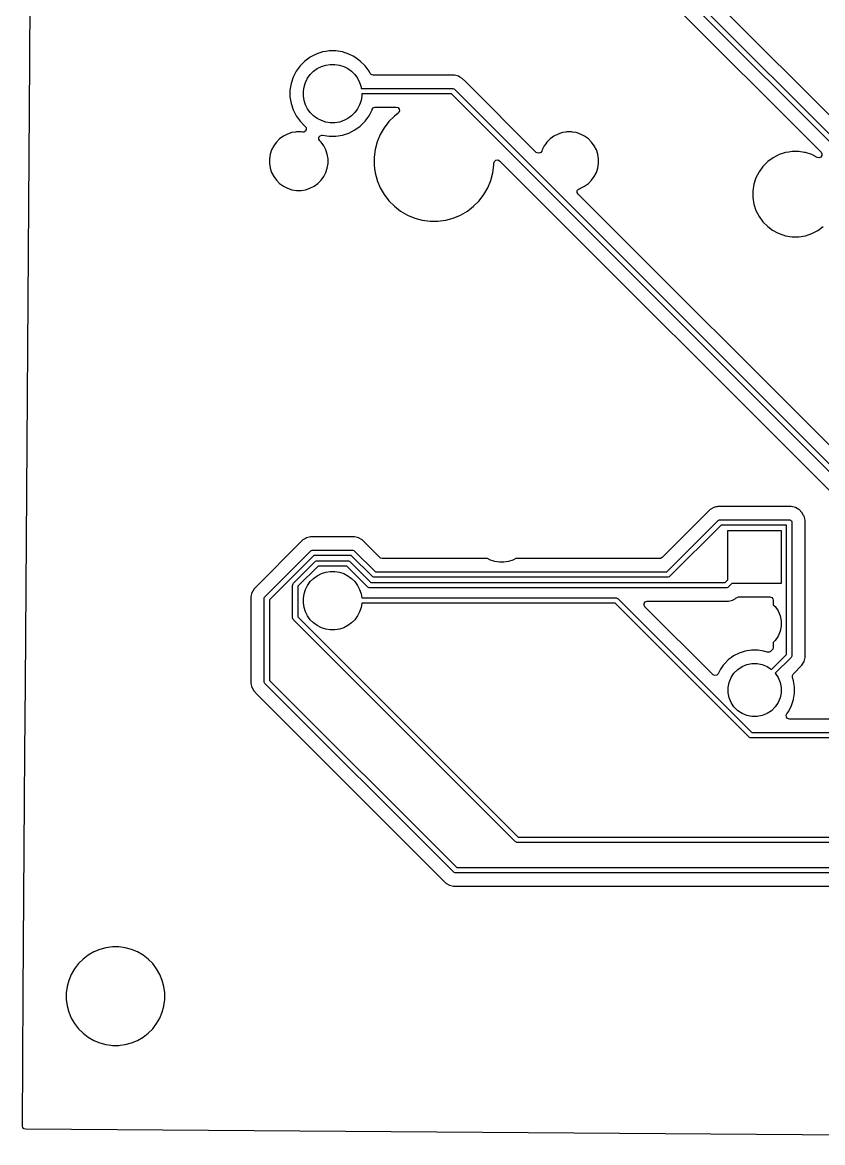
# Model space of a CAD drawing. Header units: millimetres. Extents: x 83 to 155, y -89 to -15.5.
# Drawn here: x 83 to 113.05, y -89 to -46.92 of the extents above; entities that cross this region are included whole.
import ezdxf

# ---------------------------------------------------------------- set-up
doc = ezdxf.new("R2010")
doc.units = ezdxf.units.MM
doc.layers.add('F.Cu', color=13, linetype='CONTINUOUS', true_color=0xc83434)

msp = doc.modelspace()

# ---------------------------------------------------------------- linework, layer by layer
at = {"layer": 'F.Cu', "linetype": 'CONTINUOUS'}
for p, q in [((83.274868, -48.369205), (83.439822, -24.286038)), ((94.6, -32.40198), (124.47802, -62.28)), ((124.365887, -62.450711), (94.429289, -32.514113)), ((94.618963, -33.4116), (112.997425, -51.790062)), ((124.649014, -61.743181), (98.448014, -35.542181)), ((83.114684, -71.75611), (83.274868, -48.369205)), ((93.607345, -48.369205), (93.429205, -48.547345)), ((93.60735, -48.369201), (93.607345, -48.369205)), ((93.811151, -48.221132), (93.60735, -48.369201)), ((94.035616, -48.10676), (93.811151, -48.221132)), ((94.275214, -48.02891), (94.035616, -48.10676)), ((94.399626, -48.009205), (94.275214, -48.02891)), ((94.524038, -47.9895), (94.399626, -48.009205)), ((94.775962, -47.9895), (94.524038, -47.9895)), ((95.024785, -48.02891), (94.775962, -47.9895)), ((95.264383, -48.10676), (95.024785, -48.02891)), ((95.418747, -48.185413), (95.264383, -48.10676)), ((95.488845, -48.22113), (95.418747, -48.185413)), ((95.488847, -48.221131), (95.488845, -48.22113)), ((95.488848, -48.221132), (95.488847, -48.221131)), ((95.692649, -48.369201), (95.488848, -48.221132)), ((95.692654, -48.369205), (95.692649, -48.369201)), ((95.870794, -48.547345), (95.692654, -48.369205)), ((93.281132, -48.751151), (93.16676, -48.975616)), ((93.429201, -48.54735), (93.281132, -48.751151)), ((93.429205, -48.547345), (93.429201, -48.54735)), ((93.813553, -48.875607), (93.935607, -48.753553)), ((93.935607, -48.753553), (94.075252, -48.652096)), ((94.075252, -48.652096), (94.229048, -48.573733)), ((94.229048, -48.573733), (94.39321, -48.520393)), ((94.39321, -48.520393), (94.563695, -48.493391)), ((94.563695, -48.493391), (94.736305, -48.493391)), ((94.736305, -48.493391), (94.90679, -48.520393)), ((94.90679, -48.520393), (95.070952, -48.573733)), ((95.070952, -48.573733), (95.224748, -48.652096)), ((95.224748, -48.652096), (95.364393, -48.753553)), ((95.364393, -48.753553), (95.486447, -48.875607)), ((95.870798, -48.54735), (95.870794, -48.547345)), ((96.018869, -48.751153), (95.870798, -48.54735)), ((96.059957, -48.831794), (96.018869, -48.751153)), ((93.08891, -49.215214), (93.0495, -49.464038)), ((93.16676, -48.975616), (93.08891, -49.215214)), ((93.580393, -49.33321), (93.633733, -49.169048)), ((93.633733, -49.169048), (93.712096, -49.015252)), ((93.712096, -49.015252), (93.813553, -48.875607)), ((95.486447, -48.875607), (95.587904, -49.015252)), ((95.587904, -49.015252), (95.666267, -49.169048)), ((95.666267, -49.169048), (95.719607, -49.33321)), ((96.103403, -48.879815), (96.059957, -48.831794)), ((96.170442, -48.8995), (96.103403, -48.879815)), ((99.066733, -48.8995), (96.170442, -48.8995)), ((99.066749, -48.899499), (99.066733, -48.8995)), ((99.074345, -48.899499), (99.066749, -48.899499)), ((99.232459, -48.899499), (99.074345, -48.899499)), ((99.385187, -48.940423), (99.232459, -48.899499)), ((99.435302, -48.969358), (99.385187, -48.940423)), ((99.435306, -48.969359), (99.435302, -48.969358)), ((99.435306, -48.96936), (99.435306, -48.969359)), ((99.522118, -49.01948), (99.435306, -48.96936)), ((99.522119, -49.019481), (99.522118, -49.01948)), ((99.64099, -49.138352), (99.522119, -49.019481)), ((99.640992, -49.138355), (99.64099, -49.138352)), ((102.301036, -51.798399), (99.640992, -49.138355)), ((93.0495, -49.464038), (93.0495, -49.715961)), ((93.553391, -49.503695), (93.580393, -49.33321)), ((93.553391, -49.676305), (93.553391, -49.503695)), ((95.719607, -49.33321), (95.730185, -49.4)), ((95.730185, -49.4), (99.153402, -49.4)), ((99.11198, -49.6), (95.746609, -49.6)), ((95.746609, -49.6), (95.746609, -49.676305)), ((115.282692, -65.770711), (99.11198, -49.6)), ((99.153402, -49.4), (99.172911, -49.401921)), ((99.172911, -49.401921), (99.208959, -49.416853)), ((99.208959, -49.416853), (99.224113, -49.429289)), ((99.224113, -49.429289), (115.394823, -65.6)), ((93.0495, -49.715961), (93.08891, -49.964785)), ((93.08891, -49.964785), (93.16676, -50.204383)), ((93.580393, -49.84679), (93.553391, -49.676305)), ((93.633733, -50.010952), (93.580393, -49.84679)), ((93.712096, -50.164748), (93.633733, -50.010952)), ((95.666267, -50.010952), (95.587904, -50.164748)), ((95.719607, -49.84679), (95.666267, -50.010952)), ((95.746609, -49.676305), (95.719607, -49.84679)), ((93.16676, -50.204383), (93.281132, -50.428848)), ((93.281132, -50.428848), (93.429201, -50.632649)), ((93.813553, -50.304393), (93.712096, -50.164748)), ((93.935607, -50.426447), (93.813553, -50.304393)), ((94.075252, -50.527904), (93.935607, -50.426447)), ((95.364393, -50.426447), (95.224748, -50.527904)), ((95.486447, -50.304393), (95.364393, -50.426447)), ((95.587904, -50.164748), (95.486447, -50.304393)), ((95.870793, -50.632656), (96.01887, -50.428845)), ((96.01887, -50.428845), (96.133241, -50.204379)), ((96.133241, -50.204379), (96.139154, -50.186182)), ((96.139154, -50.186182), (96.178592, -50.128506)), ((96.178592, -50.128506), (96.24295, -50.101308)), ((96.24295, -50.101308), (96.257085, -50.1005)), ((96.257085, -50.1005), (97.042752, -50.1005)), ((96.972952, -50.434358), (96.764358, -50.642952)), ((96.972959, -50.434352), (96.972952, -50.434358)), ((97.118238, -50.322876), (96.972959, -50.434352)), ((97.042752, -50.1005), (97.109791, -50.120185)), ((97.109791, -50.120185), (97.155546, -50.172989)), ((97.136465, -50.305703), (97.118238, -50.322876)), ((97.16549, -50.242147), (97.136465, -50.305703)), ((97.155546, -50.172989), (97.16549, -50.242147)), ((93.429201, -50.632649), (93.429205, -50.632654)), ((93.429205, -50.632654), (93.429207, -50.632656)), ((93.429207, -50.632656), (93.607344, -50.810793)), ((93.607344, -50.810793), (93.607345, -50.810794)), ((93.607345, -50.810794), (93.607344, -50.810794)), ((93.607344, -50.810794), (93.613661, -50.815383)), ((93.613661, -50.815383), (93.656327, -50.870714)), ((93.656327, -50.870714), (93.662305, -50.940327)), ((94.229048, -50.606267), (94.075252, -50.527904)), ((94.39321, -50.659607), (94.229048, -50.606267)), ((94.563695, -50.686609), (94.39321, -50.659607)), ((94.736305, -50.686609), (94.563695, -50.686609)), ((94.90679, -50.659607), (94.736305, -50.686609)), ((95.070952, -50.606267), (94.90679, -50.659607)), ((95.224748, -50.527904), (95.070952, -50.606267)), ((95.488845, -50.95887), (95.692656, -50.810793)), ((95.692656, -50.810793), (95.870793, -50.632656)), ((96.584761, -50.877006), (96.437258, -51.132489)), ((96.764352, -50.642959), (96.584761, -50.877006)), ((96.764358, -50.642952), (96.764352, -50.642959)), ((92.663069, -51.290588), (92.540588, -51.413069)), ((92.66307, -51.290588), (92.663069, -51.290588)), ((92.663072, -51.290586), (92.66307, -51.290588)), ((92.746289, -51.230125), (92.663072, -51.290586)), ((92.803211, -51.188768), (92.746289, -51.230125)), ((92.957552, -51.110128), (92.803211, -51.188768)), ((93.122302, -51.056597), (92.957552, -51.110128)), ((93.253728, -51.035781), (93.122302, -51.056597)), ((93.293389, -51.0295), (93.253728, -51.035781)), ((93.466611, -51.0295), (93.293389, -51.0295)), ((93.521378, -51.038174), (93.466611, -51.0295)), ((93.56886, -51.036479), (93.521378, -51.038174)), ((93.629699, -51.002122), (93.56886, -51.036479)), ((93.662305, -50.940327), (93.629699, -51.002122)), ((94.133997, -51.299817), (94.138981, -51.230125)), ((94.167482, -51.36114), (94.133997, -51.299817)), ((94.138981, -51.230125), (94.180853, -51.174192)), ((94.180853, -51.174192), (94.246317, -51.149775)), ((94.246317, -51.149775), (94.274561, -51.150986)), ((94.274561, -51.150986), (94.275212, -51.151089)), ((94.275212, -51.151089), (94.275215, -51.15109)), ((94.275215, -51.15109), (94.524038, -51.1905)), ((94.524038, -51.1905), (94.524039, -51.1905)), ((94.524039, -51.1905), (94.775961, -51.1905)), ((94.775961, -51.1905), (94.775962, -51.1905)), ((94.775962, -51.1905), (95.024785, -51.15109)), ((95.024785, -51.15109), (95.264379, -51.073241)), ((95.264379, -51.073241), (95.488845, -50.95887)), ((96.437254, -51.132499), (96.324364, -51.405038)), ((96.437258, -51.132489), (96.437254, -51.132499)), ((102.823069, -51.290588), (102.700588, -51.413069)), ((102.82307, -51.290588), (102.823069, -51.290588)), ((102.823072, -51.290586), (102.82307, -51.290588)), ((102.906289, -51.230125), (102.823072, -51.290586)), ((102.963211, -51.188768), (102.906289, -51.230125)), ((103.117552, -51.110128), (102.963211, -51.188768)), ((103.282302, -51.056597), (103.117552, -51.110128)), ((103.413728, -51.035781), (103.282302, -51.056597)), ((103.453389, -51.0295), (103.413728, -51.035781)), ((103.626611, -51.0295), (103.453389, -51.0295)), ((103.666271, -51.035781), (103.626611, -51.0295)), ((103.797698, -51.056597), (103.666271, -51.035781)), ((103.797699, -51.056597), (103.797698, -51.056597)), ((103.797701, -51.056598), (103.797699, -51.056597)), ((103.962445, -51.110127), (103.797701, -51.056598)), ((104.116788, -51.188768), (103.962445, -51.110127)), ((104.256928, -51.290586), (104.116788, -51.188768)), ((104.379414, -51.413072), (104.256928, -51.290586)), ((92.360128, -51.707552), (92.306597, -51.872302)), ((92.438768, -51.553211), (92.360128, -51.707552)), ((92.496859, -51.473256), (92.438768, -51.553211)), ((92.540586, -51.413072), (92.496859, -51.473256)), ((92.540588, -51.41307), (92.540586, -51.413072)), ((92.540588, -51.413069), (92.540588, -51.41307)), ((94.219414, -51.413072), (94.167482, -51.36114)), ((94.321232, -51.553212), (94.219414, -51.413072)), ((94.399873, -51.707555), (94.321232, -51.553212)), ((94.453402, -51.872299), (94.399873, -51.707555)), ((96.248006, -51.690015), (96.2095, -51.982486)), ((96.248008, -51.690004), (96.248006, -51.690015)), ((96.324361, -51.405048), (96.248008, -51.690004)), ((96.324364, -51.405038), (96.324361, -51.405048)), ((102.506647, -51.749039), (102.467208, -51.806714)), ((102.520127, -51.707553), (102.506647, -51.749039)), ((102.598768, -51.553211), (102.520127, -51.707553)), ((102.656859, -51.473256), (102.598768, -51.553211)), ((102.700586, -51.413072), (102.656859, -51.473256)), ((102.700588, -51.41307), (102.700586, -51.413072)), ((102.700588, -51.413069), (102.700588, -51.41307)), ((104.481232, -51.553212), (104.379414, -51.413072)), ((104.559873, -51.707555), (104.481232, -51.553212)), ((104.613402, -51.872299), (104.559873, -51.707555)), ((92.306597, -51.872302), (92.2795, -52.043389)), ((92.2795, -52.043389), (92.2795, -52.21661)), ((94.4805, -52.043389), (94.453402, -51.872299)), ((94.4805, -52.216611), (94.4805, -52.043389)), ((96.2095, -51.982486), (96.2095, -52.277513)), ((100.7105, -52.205696), (100.730185, -52.138657)), ((100.730185, -52.138657), (100.782989, -52.092902)), ((100.782989, -52.092902), (100.852147, -52.082958)), ((100.852147, -52.082958), (100.915703, -52.111983)), ((100.915703, -52.111983), (100.922181, -52.118015)), ((100.922181, -52.118015), (114.984686, -66.18052)), ((102.334003, -51.821994), (102.301036, -51.798399)), ((102.402849, -51.83391), (102.334003, -51.821994)), ((102.467208, -51.806714), (102.402849, -51.83391)), ((104.6405, -52.043389), (104.613402, -51.872299)), ((104.6405, -52.216611), (104.6405, -52.043389)), ((110.993345, -52.147205), (110.815205, -52.325345)), ((110.99335, -52.147201), (110.993345, -52.147205)), ((111.197151, -51.999132), (110.99335, -52.147201)), ((111.421616, -51.88476), (111.197151, -51.999132)), ((111.661214, -51.80691), (111.421616, -51.88476)), ((111.785626, -51.787205), (111.661214, -51.80691)), ((111.910038, -51.7675), (111.785626, -51.787205)), ((112.161962, -51.7675), (111.910038, -51.7675)), ((112.357049, -51.798399), (112.161962, -51.7675)), ((112.410785, -51.80691), (112.357049, -51.798399)), ((112.650383, -51.88476), (112.410785, -51.80691)), ((112.853449, -51.988228), (112.650383, -51.88476)), ((112.91859, -52.001427), (112.853449, -51.988228)), ((112.984054, -51.97701), (112.91859, -52.001427)), ((113.025926, -51.921077), (112.984054, -51.97701)), ((112.997425, -51.790062), (113.03091, -51.851385)), ((113.03091, -51.851385), (113.025926, -51.921077)), ((92.2795, -52.21661), (92.304884, -52.376883)), ((92.304884, -52.376883), (92.306598, -52.387701)), ((92.306598, -52.387701), (92.360127, -52.552445)), ((92.360127, -52.552445), (92.438768, -52.706788)), ((94.321232, -52.706788), (94.399873, -52.552445)), ((94.399873, -52.552445), (94.453402, -52.387701)), ((94.453402, -52.387701), (94.4805, -52.216611)), ((96.2095, -52.277513), (96.226492, -52.406574)), ((96.226492, -52.406574), (96.248007, -52.569993)), ((96.248007, -52.569993), (96.322212, -52.84693)), ((100.595639, -52.854952), (100.671993, -52.569993)), ((100.671993, -52.569993), (100.7105, -52.277506)), ((100.7105, -52.277506), (100.7105, -52.205696)), ((104.481232, -52.706788), (104.559873, -52.552445)), ((104.559873, -52.552445), (104.613402, -52.387701)), ((104.613402, -52.387701), (104.6405, -52.216611)), ((110.667132, -52.529151), (110.55276, -52.753616)), ((110.815201, -52.32535), (110.667132, -52.529151)), ((110.815205, -52.325345), (110.815201, -52.32535)), ((92.438768, -52.706788), (92.540586, -52.846928)), ((92.540586, -52.846928), (92.663072, -52.969414)), ((92.663072, -52.969414), (92.803212, -53.071232)), ((93.956788, -53.071232), (94.096928, -52.969414)), ((94.096928, -52.969414), (94.219414, -52.846928)), ((94.219414, -52.846928), (94.321232, -52.706788)), ((96.322212, -52.84693), (96.324361, -52.854951)), ((96.324361, -52.854951), (96.324364, -52.854961)), ((96.324364, -52.854961), (96.437254, -53.1275)), ((100.482743, -53.127507), (100.595639, -52.854952)), ((104.116788, -53.071232), (104.256928, -52.969414)), ((104.256928, -52.969414), (104.379414, -52.846928)), ((104.379414, -52.846928), (104.481232, -52.706788)), ((110.47491, -52.993214), (110.4355, -53.242038)), ((110.55276, -52.753616), (110.47491, -52.993214)), ((92.803212, -53.071232), (92.957555, -53.149873)), ((92.957555, -53.149873), (93.122299, -53.203402)), ((93.122299, -53.203402), (93.293389, -53.2305)), ((93.293389, -53.2305), (93.29339, -53.2305)), ((93.29339, -53.2305), (93.46661, -53.2305)), ((93.46661, -53.2305), (93.466611, -53.2305)), ((93.466611, -53.2305), (93.637701, -53.203402)), ((93.637701, -53.203402), (93.802445, -53.149873)), ((93.802445, -53.149873), (93.956788, -53.071232)), ((96.437254, -53.1275), (96.437258, -53.12751)), ((96.437258, -53.12751), (96.584761, -53.382993)), ((96.584761, -53.382993), (96.764352, -53.61704)), ((100.155646, -53.617042), (100.335238, -53.382994)), ((100.335238, -53.382994), (100.482743, -53.127507)), ((103.838116, -53.30764), (103.8431, -53.237948)), ((103.871601, -53.368963), (103.838116, -53.30764)), ((103.8431, -53.237948), (103.884972, -53.182015)), ((115.565819, -65.063181), (103.871601, -53.368963)), ((103.884972, -53.182015), (103.92096, -53.163352)), ((103.92096, -53.163352), (103.962445, -53.149873)), ((103.962445, -53.149873), (104.116788, -53.071232)), ((110.4355, -53.242038), (110.4355, -53.493961)), ((96.764352, -53.61704), (96.764358, -53.617047)), ((96.764358, -53.617047), (96.972952, -53.825641)), ((96.972952, -53.825641), (96.972959, -53.825647)), ((96.972959, -53.825647), (97.207006, -54.005238)), ((99.712994, -54.005238), (99.947042, -53.825646)), ((99.947042, -53.825646), (100.155646, -53.617042)), ((110.4355, -53.493961), (110.47491, -53.742785)), ((110.47491, -53.742785), (110.55276, -53.982383)), ((97.207006, -54.005238), (97.462489, -54.152741)), ((97.462489, -54.152741), (97.46249, -54.152741)), ((97.46249, -54.152741), (97.462493, -54.152743)), ((97.462493, -54.152743), (97.735048, -54.265639)), ((97.735048, -54.265639), (98.020007, -54.341993)), ((98.899993, -54.341993), (99.184952, -54.265639)), ((99.184952, -54.265639), (99.457507, -54.152743)), ((99.457507, -54.152743), (99.712994, -54.005238)), ((110.55276, -53.982383), (110.667132, -54.206848)), ((110.667132, -54.206848), (110.815201, -54.410649)), ((98.020007, -54.341993), (98.312494, -54.3805)), ((98.312494, -54.3805), (98.312501, -54.3805)), ((98.312501, -54.3805), (98.607499, -54.3805)), ((98.607499, -54.3805), (98.607506, -54.3805)), ((98.607506, -54.3805), (98.899993, -54.341993)), ((110.815201, -54.410649), (110.815205, -54.410654)), ((110.815205, -54.410654), (110.993345, -54.588794)), ((110.993345, -54.588794), (110.99335, -54.588798)), ((110.99335, -54.588798), (111.171117, -54.717952)), ((112.874845, -54.73687), (113.078656, -54.588793)), ((111.171117, -54.717952), (111.197155, -54.73687)), ((111.197155, -54.73687), (111.340184, -54.809747)), ((111.340184, -54.809747), (111.421616, -54.851239)), ((111.421616, -54.851239), (111.421618, -54.851239)), ((111.421618, -54.851239), (111.421621, -54.851241)), ((111.421621, -54.851241), (111.661215, -54.92909)), ((111.661215, -54.92909), (111.910038, -54.9685)), ((111.910038, -54.9685), (111.910039, -54.9685)), ((111.910039, -54.9685), (112.161961, -54.9685)), ((112.161961, -54.9685), (112.161962, -54.9685)), ((112.161962, -54.9685), (112.410785, -54.92909)), ((112.410785, -54.92909), (112.650379, -54.851241)), ((112.650379, -54.851241), (112.874845, -54.73687)), ((108.831282, -65.219481), (108.719482, -65.331282)), ((108.83129, -65.219475), (108.831282, -65.219481)), ((108.968209, -65.140426), (108.83129, -65.219475)), ((108.968214, -65.140423), (108.968209, -65.140426)), ((109.042751, -65.120451), (108.968214, -65.140423)), ((109.080019, -65.110465), (109.042751, -65.120451)), ((109.12094, -65.0995), (109.080019, -65.110464)), ((109.080019, -65.110464), (109.080019, -65.110465)), ((109.120942, -65.0995), (109.12094, -65.0995)), ((109.279057, -65.0995), (109.120942, -65.0995)), ((111.879057, -65.0995), (109.279057, -65.0995)), ((112.031784, -65.140423), (111.879057, -65.0995)), ((112.031786, -65.140424), (112.031784, -65.140423)), ((112.03179, -65.140426), (112.031786, -65.140424)), ((112.168709, -65.219475), (112.03179, -65.140426)), ((112.168717, -65.219481), (112.168709, -65.219475)), ((112.280518, -65.331282), (112.168717, -65.219481)), ((107.198477, -67.560101), (109.129289, -65.62929)), ((108.719478, -65.331286), (107.870241, -66.180524)), ((108.71948, -65.331284), (108.719478, -65.331286)), ((108.719482, -65.331282), (108.71948, -65.331284)), ((109.129289, -65.62929), (109.144442, -65.616853)), ((109.144442, -65.616853), (109.155, -65.612479)), ((109.155, -65.612479), (109.180491, -65.601921)), ((109.180491, -65.601921), (109.2, -65.6)), ((109.2, -65.6), (111.8, -65.6)), ((111.8, -65.6), (111.819509, -65.601921)), ((111.819509, -65.601921), (111.855557, -65.616853)), ((111.855557, -65.616853), (111.883147, -65.644443)), ((111.883147, -65.644443), (111.898079, -65.680491)), ((112.280524, -65.33129), (112.280518, -65.331282)), ((112.34237, -65.438412), (112.280524, -65.33129)), ((112.359577, -65.468216), (112.34237, -65.438412)), ((112.4005, -65.620943), (112.359577, -65.468216)), ((112.4005, -65.620945), (112.4005, -65.620943)), ((112.4005, -70.613329), (112.4005, -65.620945)), ((109.241421, -65.8), (107.31061, -67.730812)), ((111.7, -65.8), (109.241421, -65.8)), ((109.5, -67.858578), (109.5, -66)), ((109.5, -66), (111.5, -66)), ((111.5, -66), (111.5, -68)), ((111.7, -70.658578), (111.7, -65.8)), ((111.898079, -65.680491), (111.9, -65.7)), ((111.9, -65.7), (111.9, -70.7)), ((93.535697, -66.359481), (91.699481, -68.195697)), ((93.535705, -66.359475), (93.535697, -66.359481)), ((93.630149, -66.304949), (93.535705, -66.359475)), ((93.630151, -66.304948), (93.630149, -66.304949)), ((93.672624, -66.280425), (93.630151, -66.304948)), ((93.672627, -66.280424), (93.672624, -66.280425)), ((93.672629, -66.280423), (93.672627, -66.280424)), ((93.67263, -66.280423), (93.672629, -66.280423)), ((93.825358, -66.2395), (93.67263, -66.280423)), ((93.983472, -66.2395), (93.825358, -66.2395)), ((95.316526, -66.2395), (93.983472, -66.2395)), ((95.474638, -66.239499), (95.316526, -66.2395)), ((95.474641, -66.239499), (95.474638, -66.239499)), ((95.589186, -66.270192), (95.474641, -66.239499)), ((95.627369, -66.280423), (95.589186, -66.270192)), ((95.627374, -66.280426), (95.627369, -66.280423)), ((95.764293, -66.359475), (95.627374, -66.280426)), ((95.764301, -66.359481), (95.764293, -66.359475)), ((96.428102, -67.023282), (95.764301, -66.359481)), ((107.870241, -66.180524), (107.027483, -67.023282)), ((92.109289, -68.493704), (93.833704, -66.769289)), ((93.833704, -66.769289), (93.848858, -66.756853)), ((93.848858, -66.756853), (93.86013, -66.752184)), ((93.86013, -66.752184), (93.884906, -66.741921)), ((93.884906, -66.741921), (93.904415, -66.74)), ((93.904415, -66.74), (95.395584, -66.74)), ((95.395584, -66.74), (95.415093, -66.741921)), ((95.415093, -66.741921), (95.451141, -66.756853)), ((95.451141, -66.756853), (95.466295, -66.769289)), ((95.466295, -66.769289), (96.257107, -67.560101)), ((93.945837, -66.94), (92.28, -68.605837)), ((93.179289, -67.98939), (93.99939, -67.169289)), ((95.354162, -66.94), (93.945837, -66.94)), ((93.99939, -67.169289), (94.014544, -67.156853)), ((94.014544, -67.156853), (94.050592, -67.141921)), ((94.050592, -67.141921), (94.070101, -67.14)), ((94.070101, -67.14), (95.229899, -67.14)), ((95.229899, -67.14), (95.249408, -67.141921)), ((95.249408, -67.141921), (95.285456, -67.156853)), ((95.285456, -67.156853), (95.30061, -67.169289)), ((95.30061, -67.169289), (96.091422, -67.960101)), ((96.144976, -67.730812), (95.354162, -66.94)), ((96.448744, -67.039916), (96.428102, -67.023282)), ((96.515783, -67.059601), (96.448744, -67.039916)), ((100.467835, -67.059601), (96.515783, -67.059601)), ((100.579048, -67.116267), (100.467835, -67.059601)), ((100.74321, -67.169607), (100.579048, -67.116267)), ((100.913695, -67.196609), (100.74321, -67.169607)), ((101.086305, -67.196609), (100.913695, -67.196609)), ((101.25679, -67.169607), (101.086305, -67.196609)), ((101.420952, -67.116267), (101.25679, -67.169607)), ((101.532165, -67.059601), (101.420952, -67.116267)), ((106.939802, -67.059601), (101.532165, -67.059601)), ((106.96616, -67.056767), (106.939802, -67.059601)), ((107.027483, -67.023282), (106.96616, -67.056767)), ((94.111523, -67.34), (93.35, -68.101523)), ((93.935607, -67.803553), (94.075252, -67.702096)), ((94.075252, -67.702096), (94.229048, -67.623733)), ((95.188477, -67.34), (94.111523, -67.34)), ((94.229048, -67.623733), (94.39321, -67.570393)), ((94.39321, -67.570393), (94.563695, -67.543391)), ((94.563695, -67.543391), (94.736305, -67.543391)), ((94.736305, -67.543391), (94.90679, -67.570393)), ((94.90679, -67.570393), (95.070952, -67.623733)), ((95.070952, -67.623733), (95.224748, -67.702096)), ((95.979289, -68.130812), (95.188477, -67.34)), ((95.224748, -67.702096), (95.364393, -67.803553)), ((96.160129, -67.743249), (96.144976, -67.730812)), ((96.196177, -67.75818), (96.160129, -67.743249)), ((96.257107, -67.560101), (107.198477, -67.560101)), ((107.295456, -67.743248), (107.259408, -67.75818)), ((107.31061, -67.730812), (107.295456, -67.743248)), ((93.15, -68.060101), (93.151921, -68.040592)), ((93.15, -69.293402), (93.15, -68.060101)), ((93.151921, -68.040592), (93.166853, -68.004544)), ((93.166853, -68.004544), (93.179289, -67.98939)), ((93.35, -68.101523), (93.35, -69.25198)), ((93.633733, -68.219048), (93.712096, -68.065252)), ((93.712096, -68.065252), (93.813553, -67.925607)), ((93.813553, -67.925607), (93.935607, -67.803553)), ((95.364393, -67.803553), (95.486447, -67.925607)), ((95.486447, -67.925607), (95.587904, -68.065252)), ((95.587904, -68.065252), (95.666267, -68.219048)), ((95.994443, -68.143248), (95.979289, -68.130812)), ((96.030491, -68.15818), (95.994443, -68.143248)), ((96.05, -68.160101), (96.030491, -68.15818)), ((109.439899, -68.160101), (96.05, -68.160101)), ((96.091422, -67.960101), (109.398477, -67.960101)), ((96.215686, -67.760101), (96.196177, -67.75818)), ((107.239899, -67.760101), (96.215686, -67.760101)), ((107.259408, -67.75818), (107.239899, -67.760101)), ((109.398477, -67.960101), (109.5, -67.858578)), ((109.459408, -68.15818), (109.439899, -68.160101)), ((109.495456, -68.143248), (109.459408, -68.15818)), ((109.51061, -68.130812), (109.495456, -68.143248)), ((109.641422, -68), (109.51061, -68.130812)), ((111.5, -68), (109.641422, -68)), ((91.618504, -68.339792), (91.579499, -68.485358)), ((91.579499, -68.485358), (91.579499, -68.48536)), ((91.579499, -68.48536), (91.579499, -68.653461)), ((91.620424, -68.332625), (91.618504, -68.339792)), ((91.620425, -68.332624), (91.620424, -68.332625)), ((91.649359, -68.282511), (91.620425, -68.332624)), ((91.649361, -68.282509), (91.649359, -68.282511)), ((91.699479, -68.1957), (91.649361, -68.282509)), ((91.699481, -68.195697), (91.699479, -68.1957)), ((92.08, -68.564415), (92.081921, -68.544906)), ((92.08, -71.677056), (92.08, -68.564415)), ((92.081921, -68.544906), (92.096853, -68.508858)), ((92.096853, -68.508858), (92.109289, -68.493704)), ((93.553391, -68.553695), (93.580393, -68.38321)), ((93.553391, -68.726305), (93.553391, -68.553695)), ((93.580393, -68.38321), (93.633733, -68.219048)), ((95.666267, -68.219048), (95.719607, -68.38321)), ((95.719607, -68.38321), (95.74444, -68.54)), ((95.74444, -68.54), (105.301522, -68.54)), ((105.301522, -68.54), (105.321031, -68.541921)), ((105.321031, -68.541921), (105.357079, -68.556853)), ((105.357079, -68.556853), (105.372233, -68.569289)), ((105.372233, -68.569289), (110.392943, -73.59)), ((109.671684, -68.619678), (109.721803, -68.59074)), ((109.721803, -68.59074), (109.808615, -68.540621)), ((109.808615, -68.540621), (109.808618, -68.540618)), ((109.808618, -68.540618), (109.812419, -68.536818)), ((109.812419, -68.536818), (109.873742, -68.503333)), ((109.873742, -68.503333), (109.9001, -68.500499)), ((109.9001, -68.500499), (111.0755, -68.500499)), ((111.0755, -68.500499), (111.142539, -68.520184)), ((111.142539, -68.520184), (111.188294, -68.572988)), ((111.188294, -68.572988), (111.1995, -68.624499)), ((91.579499, -68.653461), (91.5795, -68.653474)), ((91.5795, -68.653474), (91.5795, -71.590386)), ((92.28, -68.605837), (92.28, -71.635634)), ((93.580393, -68.89679), (93.553391, -68.726305)), ((93.633733, -69.060952), (93.580393, -68.89679)), ((95.719607, -68.89679), (95.666267, -69.060952)), ((95.74444, -68.74), (95.719607, -68.89679)), ((105.2601, -68.74), (95.74444, -68.74)), ((110.280811, -73.76071), (105.2601, -68.74)), ((106.349554, -68.810959), (106.354538, -68.741267)), ((106.383039, -68.872282), (106.349554, -68.810959)), ((106.354538, -68.741267), (106.39641, -68.685334)), ((108.929791, -71.419034), (106.383039, -68.872282)), ((106.39641, -68.685334), (106.461874, -68.660917)), ((106.461874, -68.660917), (106.47072, -68.660601)), ((106.47072, -68.660601), (109.35323, -68.660601)), ((109.35323, -68.660601), (109.353246, -68.660602)), ((109.353246, -68.660602), (109.360842, -68.660602)), ((109.360842, -68.660602), (109.518953, -68.660602)), ((109.518953, -68.660602), (109.518956, -68.660602)), ((109.518956, -68.660602), (109.671684, -68.619678)), ((111.1995, -68.624499), (111.1995, -68.792097)), ((111.1995, -68.792097), (111.27301, -68.865607)), ((111.27301, -68.865607), (111.381921, -69.028603)), ((93.151921, -69.312911), (93.15, -69.293402)), ((93.166853, -69.348959), (93.151921, -69.312911)), ((93.179289, -69.364113), (93.166853, -69.348959)), ((101.505887, -77.690711), (93.179289, -69.364113)), ((93.35, -69.25198), (101.61802, -77.52)), ((93.712096, -69.214748), (93.633733, -69.060952)), ((93.813553, -69.354393), (93.712096, -69.214748)), ((93.935607, -69.476447), (93.813553, -69.354393)), ((95.486447, -69.354393), (95.364393, -69.476447)), ((95.587904, -69.214748), (95.486447, -69.354393)), ((95.666267, -69.060952), (95.587904, -69.214748)), ((111.381921, -69.028603), (111.45694, -69.209715)), ((111.45694, -69.209715), (111.495185, -69.401983)), ((111.495185, -69.401983), (111.495185, -69.598017)), ((94.075252, -69.577904), (93.935607, -69.476447)), ((94.229048, -69.656267), (94.075252, -69.577904)), ((94.39321, -69.709607), (94.229048, -69.656267)), ((94.563695, -69.736609), (94.39321, -69.709607)), ((94.736305, -69.736609), (94.563695, -69.736609)), ((94.90679, -69.709607), (94.736305, -69.736609)), ((95.070952, -69.656267), (94.90679, -69.709607)), ((95.224748, -69.577904), (95.070952, -69.656267)), ((95.364393, -69.476447), (95.224748, -69.577904)), ((111.45694, -69.790285), (111.381921, -69.971397)), ((111.495185, -69.598017), (111.45694, -69.790285)), ((111.27301, -70.134393), (111.1995, -70.207903)), ((111.1995, -70.207903), (111.1995, -70.399902)), ((111.381921, -69.971397), (111.27301, -70.134393)), ((109.924003, -70.609433), (109.713566, -70.716657)), ((110.148631, -70.536446), (109.924003, -70.609433)), ((110.381903, -70.4995), (110.148631, -70.536446)), ((110.381908, -70.4995), (110.381903, -70.4995)), ((110.618092, -70.4995), (110.381908, -70.4995)), ((110.618097, -70.4995), (110.618092, -70.4995)), ((110.85137, -70.536447), (110.618097, -70.4995)), ((110.977564, -70.57745), (110.85137, -70.536447)), ((111.042239, -70.580685), (110.977564, -70.57745)), ((111.103563, -70.547201), (111.042239, -70.580685)), ((111.132352, -70.518412), (111.103563, -70.547201)), ((111.163185, -70.487578), (111.132352, -70.518412)), ((111.132711, -71.225866), (111.7, -70.658578)), ((111.179815, -70.466941), (111.163185, -70.487578)), ((111.1995, -70.399902), (111.179815, -70.466941)), ((112.400501, -70.613347), (112.4005, -70.613329)), ((112.400501, -70.620942), (112.400501, -70.613347)), ((112.400501, -70.779057), (112.400501, -70.620942)), ((109.321903, -71.068709), (109.216655, -71.213568)), ((109.355483, -71.02249), (109.321903, -71.068709)), ((109.355485, -71.022488), (109.355483, -71.02249)), ((109.522487, -70.855485), (109.355485, -71.022487)), ((109.355485, -71.022487), (109.355485, -71.022488)), ((109.522488, -70.855485), (109.522487, -70.855485)), ((109.52249, -70.855483), (109.522488, -70.855485)), ((109.627684, -70.779055), (109.52249, -70.855483)), ((109.713566, -70.716657), (109.627684, -70.779055)), ((109.865607, -71.22699), (110.028603, -71.118079)), ((110.028603, -71.118079), (110.209715, -71.04306)), ((110.209715, -71.04306), (110.401983, -71.004815)), ((110.401983, -71.004815), (110.598017, -71.004815)), ((110.598017, -71.004815), (110.790285, -71.04306)), ((110.790285, -71.04306), (110.971397, -71.118079)), ((110.971397, -71.118079), (111.132711, -71.225866)), ((111.870711, -70.77071), (111.274133, -71.367288)), ((111.883148, -70.755557), (111.870711, -70.77071)), ((111.898079, -70.719509), (111.883148, -70.755557)), ((111.9, -70.7), (111.898079, -70.719509)), ((111.952794, -71.396439), (112.28052, -71.068716)), ((112.28052, -71.068716), (112.359577, -70.931784)), ((112.359577, -70.931784), (112.400501, -70.779057)), ((108.946026, -71.432701), (108.929791, -71.419034)), ((109.012161, -71.455239), (108.946026, -71.432701)), ((109.079982, -71.438444), (109.012161, -71.455239)), ((109.127956, -71.387649), (109.079982, -71.438444)), ((109.216655, -71.213568), (109.127956, -71.387649)), ((109.54306, -71.709715), (109.618079, -71.528603)), ((109.618079, -71.528603), (109.72699, -71.365607)), ((109.72699, -71.365607), (109.865607, -71.22699)), ((111.274133, -71.367288), (111.381921, -71.528603)), ((111.381921, -71.528603), (111.45694, -71.709715)), ((111.920553, -71.452593), (111.952794, -71.396439)), ((111.922547, -71.522433), (111.920553, -71.452593)), ((111.963553, -71.648632), (111.922547, -71.522433)), ((83.096935, -74.347461), (83.114684, -71.75611)), ((91.579499, -71.75611), (91.579498, -71.75611)), ((91.579498, -71.75611), (91.620423, -71.908841)), ((91.5795, -71.590386), (91.579499, -71.590404)), ((91.579499, -71.590404), (91.579499, -71.75611)), ((91.620423, -71.908841), (91.649358, -71.958956)), ((91.649358, -71.958956), (91.649359, -71.95896)), ((91.649359, -71.95896), (91.64936, -71.95896)), ((91.64936, -71.95896), (91.685516, -72.021586)), ((92.081921, -71.696565), (92.08, -71.677056)), ((92.096853, -71.732613), (92.081921, -71.696565)), ((92.109289, -71.747767), (92.096853, -71.732613)), ((99.202234, -78.840711), (92.109289, -71.747767)), ((92.28, -71.635634), (99.314365, -78.67)), ((109.504815, -71.901983), (109.54306, -71.709715)), ((109.504815, -72.098017), (109.504815, -71.901983)), ((111.45694, -71.709715), (111.495185, -71.901983)), ((111.495185, -71.901983), (111.495185, -72.098017)), ((111.963553, -71.648635), (111.963553, -71.648632)), ((112.0005, -71.881902), (111.963553, -71.648635)), ((112.0005, -72.118097), (112.0005, -71.881902)), ((91.685516, -72.021586), (91.699479, -72.04577)), ((91.699479, -72.04577), (91.699481, -72.045773)), ((91.699481, -72.045773), (91.818349, -72.164641)), ((91.818349, -72.164641), (91.818354, -72.164645)), ((91.818354, -72.164645), (98.904228, -79.25052)), ((109.54306, -72.290285), (109.504815, -72.098017)), ((109.618079, -72.471397), (109.54306, -72.290285)), ((111.45694, -72.290285), (111.381921, -72.471397)), ((111.495185, -72.098017), (111.45694, -72.290285)), ((111.890568, -72.575992), (111.963553, -72.351368)), ((111.963553, -72.351368), (111.964872, -72.343038)), ((111.964872, -72.343038), (112.0005, -72.118097)), ((109.72699, -72.634393), (109.618079, -72.471397)), ((109.865607, -72.77301), (109.72699, -72.634393)), ((110.028603, -72.881921), (109.865607, -72.77301)), ((111.134393, -72.77301), (110.971397, -72.881921)), ((111.27301, -72.634393), (111.134393, -72.77301)), ((111.381921, -72.471397), (111.27301, -72.634393)), ((111.706196, -72.892616), (111.783343, -72.786433)), ((111.783343, -72.786433), (111.890568, -72.575992)), ((110.209715, -72.95694), (110.028603, -72.881921)), ((110.401983, -72.995185), (110.209715, -72.95694)), ((110.598017, -72.995185), (110.401983, -72.995185)), ((110.790285, -72.95694), (110.598017, -72.995185)), ((110.971397, -72.881921), (110.790285, -72.95694)), ((111.683777, -72.947853), (111.706196, -72.892616)), ((111.693721, -73.017011), (111.683777, -72.947853)), ((111.739476, -73.069815), (111.693721, -73.017011)), ((111.806515, -73.0895), (111.739476, -73.069815)), ((123.693485, -73.0895), (111.806515, -73.0895)), ((110.392943, -73.59), (126.059924, -73.59)), ((110.295964, -73.773147), (110.280811, -73.76071)), ((110.306522, -73.77752), (110.295964, -73.773147)), ((110.332013, -73.788079), (110.306522, -73.77752)), ((110.351522, -73.79), (110.332013, -73.788079)), ((126.101346, -73.79), (110.351522, -73.79)), ((83.035111, -83.373804), (83.096935, -74.347461)), ((101.521041, -77.703147), (101.505887, -77.690711)), ((101.557089, -77.718079), (101.521041, -77.703147)), ((101.576598, -77.72), (101.557089, -77.718079)), ((127.082412, -77.72), (101.576598, -77.72)), ((101.61802, -77.52), (127.082412, -77.52)), ((99.314365, -78.67), (143.933578, -78.67)), ((99.217387, -78.853148), (99.202234, -78.840711)), ((99.253435, -78.868079), (99.217387, -78.853148)), ((99.272944, -78.87), (99.253435, -78.868079)), ((143.975, -78.87), (99.272944, -78.87)), ((98.904228, -79.25052), (98.90423, -79.250521)), ((98.90423, -79.250521), (98.904234, -79.250524)), ((98.904234, -79.250524), (99.041153, -79.329573)), ((99.041153, -79.329573), (99.04116, -79.329577)), ((99.04116, -79.329577), (99.193887, -79.370501)), ((99.193887, -79.370501), (99.193889, -79.370501)), ((99.193889, -79.370501), (99.359598, -79.370501)), ((99.359598, -79.370501), (99.359614, -79.3705)), ((99.359614, -79.3705), (143.888331, -79.3705)), ((85.469706, -81.958067), (85.277263, -82.105733)), ((85.679785, -81.836777), (85.469706, -81.958067)), ((85.679794, -81.836773), (85.679785, -81.836777)), ((85.903895, -81.743947), (85.679794, -81.836773)), ((86.138214, -81.681161), (85.903895, -81.743947)), ((86.378711, -81.6495), (86.138214, -81.681161)), ((86.378712, -81.6495), (86.378711, -81.6495)), ((86.621288, -81.6495), (86.378712, -81.6495)), ((86.621289, -81.6495), (86.621288, -81.6495)), ((86.861785, -81.681161), (86.621289, -81.6495)), ((87.096104, -81.743947), (86.861785, -81.681161)), ((87.320205, -81.836773), (87.096104, -81.743947)), ((87.320212, -81.836776), (87.320205, -81.836773)), ((87.530289, -81.958064), (87.320212, -81.836776)), ((87.530292, -81.958066), (87.530289, -81.958064)), ((87.530293, -81.958067), (87.530292, -81.958066)), ((87.722736, -82.105733), (87.530293, -81.958067)), ((84.958067, -82.469706), (84.836777, -82.679785)), ((85.105733, -82.277263), (84.958067, -82.469706)), ((85.105739, -82.277256), (85.105733, -82.277263)), ((85.277256, -82.105739), (85.105739, -82.277256)), ((85.277263, -82.105733), (85.277256, -82.105739)), ((87.722743, -82.105739), (87.722736, -82.105733)), ((87.89426, -82.277256), (87.722743, -82.105739)), ((87.894265, -82.277262), (87.89426, -82.277256)), ((88.041936, -82.469711), (87.894265, -82.277262)), ((88.163224, -82.679788), (88.041936, -82.469711)), ((84.836773, -82.679794), (84.743947, -82.903895)), ((84.836777, -82.679785), (84.836773, -82.679794)), ((88.256054, -82.9039), (88.163224, -82.679788)), ((84.681161, -83.138214), (84.6495, -83.378711)), ((84.743947, -82.903895), (84.681161, -83.138214)), ((88.318838, -83.138211), (88.256054, -82.9039)), ((88.3505, -83.378712), (88.318838, -83.138211)), ((83.000849, -88.376015), (83.035077, -83.378711)), ((83.035077, -83.378711), (83.035111, -83.373804)), ((84.6495, -83.378711), (84.6495, -83.621288)), ((84.6495, -83.621288), (84.681161, -83.861785)), ((88.318838, -83.861789), (88.3505, -83.621288)), ((88.3505, -83.621288), (88.3505, -83.378712)), ((84.681161, -83.861785), (84.743947, -84.096104)), ((84.743947, -84.096104), (84.754379, -84.121288)), ((84.754379, -84.121288), (84.836776, -84.320212)), ((88.163224, -84.320212), (88.256054, -84.0961)), ((88.256054, -84.0961), (88.314304, -83.878711)), ((88.314304, -83.878711), (88.318838, -83.861789)), ((84.836776, -84.320212), (84.958064, -84.530289)), ((84.958064, -84.530289), (84.958066, -84.530292)), ((84.958066, -84.530292), (84.958067, -84.530293)), ((84.958067, -84.530293), (85.105733, -84.722736)), ((87.894265, -84.722738), (88.041936, -84.530289)), ((88.041936, -84.530289), (88.163224, -84.320212)), ((85.105733, -84.722736), (85.105739, -84.722743)), ((85.105739, -84.722743), (85.277256, -84.89426)), ((85.277256, -84.89426), (85.277262, -84.894265)), ((85.277262, -84.894265), (85.469711, -85.041936)), ((87.530289, -85.041936), (87.722738, -84.894265)), ((87.722738, -84.894265), (87.894265, -84.722738)), ((85.469711, -85.041936), (85.679788, -85.163224)), ((85.679788, -85.163224), (85.9039, -85.256054)), ((85.9039, -85.256054), (86.138211, -85.318838)), ((86.138211, -85.318838), (86.318586, -85.342584)), ((86.318586, -85.342584), (86.378711, -85.3505)), ((86.378711, -85.3505), (86.378712, -85.3505)), ((86.378712, -85.3505), (86.621289, -85.3505)), ((86.621289, -85.3505), (86.669388, -85.344167)), ((86.669388, -85.344167), (86.861789, -85.318838)), ((86.861789, -85.318838), (87.0961, -85.256054)), ((87.0961, -85.256054), (87.320212, -85.163224)), ((87.320212, -85.163224), (87.530289, -85.041936)), ((83.011697, -88.427591), (83.000849, -88.376015)), ((83.057084, -88.480711), (83.011697, -88.427591)), ((83.123985, -88.500861), (83.057084, -88.480711)), ((154.875139, -88.999132), (83.123985, -88.500861))]:
    msp.add_line(p, q, dxfattribs=at)

doc.saveas('drawing.dxf')
